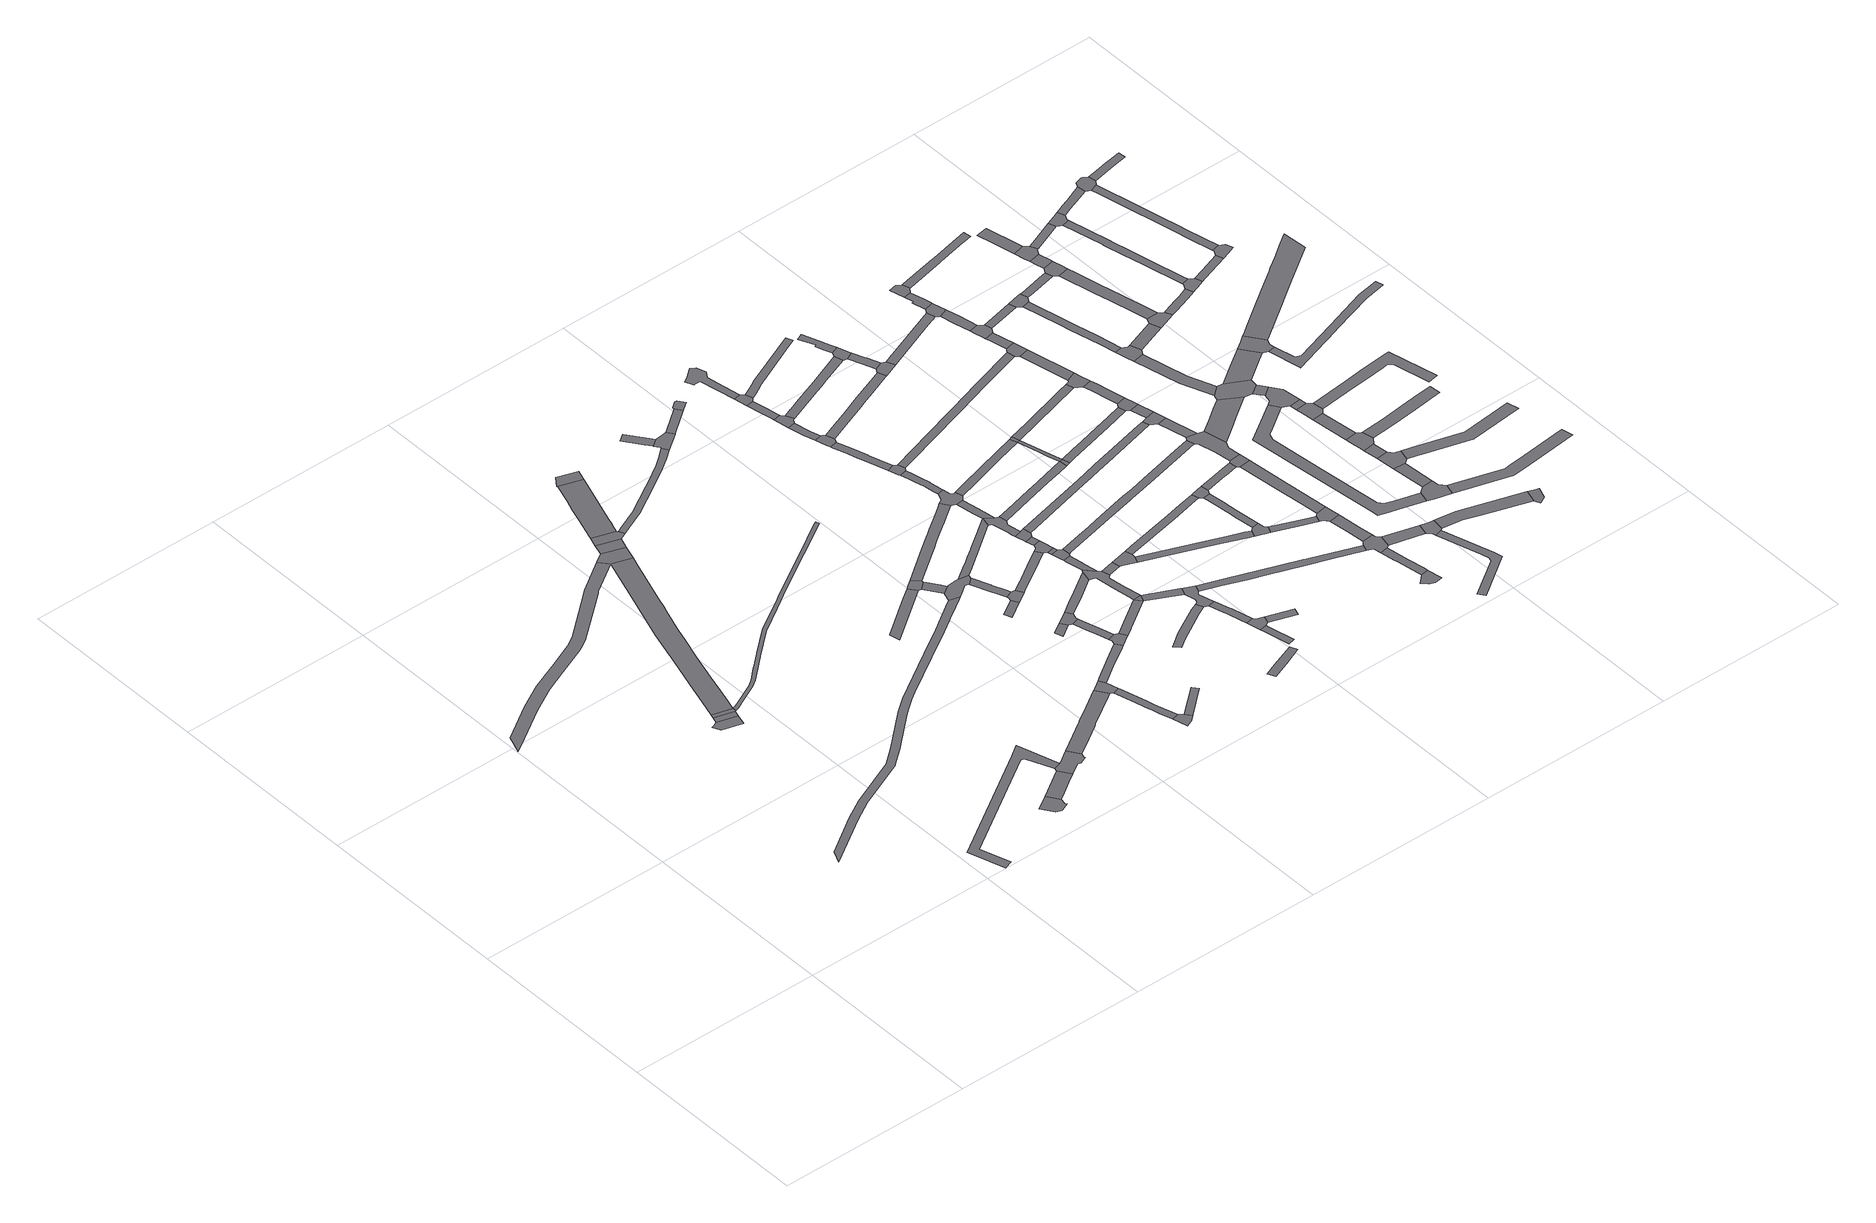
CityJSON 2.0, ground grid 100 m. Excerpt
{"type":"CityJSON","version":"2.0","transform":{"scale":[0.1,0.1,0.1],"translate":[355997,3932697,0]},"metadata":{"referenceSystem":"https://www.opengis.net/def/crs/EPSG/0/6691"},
"CityObjects":{
"road1":{"type":"Road","attributes":{"RoadStructureAttribute.sectionType":"1"},"geometry":[{"type":"MultiSurface","lod":"1","boundaries":[[[0,1,2,3,4,5,6,7,8,9,10,11,12,13,14,15,16,17,18,19,20,0,21,22,23,24,25,26,27,28,29,30,31,32,33,34,35,36,37,38,39,40,41,42,43,44,45,46]]]}]},
"road2":{"type":"Road","geometry":[{"type":"MultiSurface","lod":"1","boundaries":[[[47,48,49,50,51,52,53]]]}]},
"road3":{"type":"Road","attributes":{"RoadStructureAttribute.sectionType":"1"},"geometry":[{"type":"MultiSurface","lod":"1","boundaries":[[[54,49,48,55,56,57]]]}]},
"road4":{"type":"Road","geometry":[{"type":"MultiSurface","lod":"1","boundaries":[[[56,58,31,30,57]]]}]},
"road5":{"type":"Road","attributes":{"RoadStructureAttribute.sectionType":"1"},"geometry":[{"type":"MultiSurface","lod":"1","boundaries":[[[59,60,61,62,63,64,65,66,67,68,69,70,71]]]}]},
"road6":{"type":"Road","geometry":[{"type":"MultiSurface","lod":"1","boundaries":[[[72,73,74,75,76,77,78,79]]]}]},
"road7":{"type":"Road","attributes":{"RoadStructureAttribute.sectionType":"1"},"geometry":[{"type":"MultiSurface","lod":"1","boundaries":[[[80,81,82,83,84,85,86,87,88,89,90,91,92,93,94,95,96,97,98,99,100,101,102,103,104,105,106,107,108,109,110,111,112,113,114,115]]]}]},
"road8":{"type":"Road","attributes":{"RoadStructureAttribute.sectionType":"1"},"geometry":[{"type":"MultiSurface","lod":"1","boundaries":[[[116,117,118,119,72,79]]]}]},
"road9":{"type":"Road","geometry":[{"type":"MultiSurface","lod":"1","boundaries":[[[119,118,120,121,122,123,124,125,126,127,59,71]]]}]},
"road10":{"type":"Road","geometry":[{"type":"MultiSurface","lod":"1","boundaries":[[[128,129,130,1,0,46]]]}]},
"road11":{"type":"Road","attributes":{"RoadStructureAttribute.sectionType":"1"},"geometry":[{"type":"MultiSurface","lod":"1","boundaries":[[[58,131,132,133,134,135,136,137,138,139,140,141,142,143,144,145,146,147,148,149,150,151,152,153,154,155,156,157,158,159,160,161,162,163,164,165,31]]]}]},
"road12":{"type":"Road","attributes":{"RoadStructureAttribute.sectionType":"1"},"geometry":[{"type":"MultiSurface","lod":"1","boundaries":[[[166,130,129,167,168]]]}]},
"road13":{"type":"Road","geometry":[{"type":"MultiSurface","lod":"1","boundaries":[[[169,170,171,172,173,174,175,166,168]]]}]},
"road14":{"type":"Road","attributes":{"RoadStructureAttribute.sectionType":"1"},"geometry":[{"type":"MultiSurface","lod":"1","boundaries":[[[176,177,178,179,180,181,182,183,184,185,186,187,126,125]]]}]},
"road15":{"type":"Road","attributes":{"RoadStructureAttribute.sectionType":"1"},"geometry":[{"type":"MultiSurface","lod":"1","boundaries":[[[174,188,189,190,191,192,193,194,195,196,197,198,199,175]]]}]},
"road16":{"type":"Road","geometry":[{"type":"MultiSurface","lod":"1","boundaries":[[[193,200,201,202,194]]]}]},
"road17":{"type":"Road","attributes":{"RoadStructureAttribute.sectionType":"1"},"geometry":[{"type":"MultiSurface","lod":"1","boundaries":[[[203,204,205,206,207]]]}]},
"road18":{"type":"Road","geometry":[{"type":"MultiSurface","lod":"1","boundaries":[[[208,209,183,182,210,211,212,213]]]}]},
"road19":{"type":"Road","attributes":{"RoadStructureAttribute.sectionType":"1"},"geometry":[{"type":"MultiSurface","lod":"1","boundaries":[[[214,215,216,217,218,211,210,219,220,221,222,223]]]}]},
"road20":{"type":"Road","geometry":[{"type":"MultiSurface","lod":"1","boundaries":[[[224,225,226,227,228,229,230,231,232,214,223]]]}]},
"road21":{"type":"Road","attributes":{"RoadStructureAttribute.sectionType":"1"},"geometry":[{"type":"MultiSurface","lod":"1","boundaries":[[[233,234,235,236,237,238,239,240,241,172,171,242,243,244,245,246,247,248,249]]]}]},
"road22":{"type":"Road","attributes":{"RoadStructureAttribute.sectionType":"1"},"geometry":[{"type":"MultiSurface","lod":"1","boundaries":[[[250,251,252,253,231,230]]]}]},
"road23":{"type":"Road","geometry":[{"type":"MultiSurface","lod":"1","boundaries":[[[254,255,207,206,256,257,258]]]}]},
"road24":{"type":"Road","attributes":{"RoadStructureAttribute.sectionType":"1"},"geometry":[{"type":"MultiSurface","lod":"1","boundaries":[[[212,259,260,261,262,263,264,265,266,267,268,269,270,271,272,273,213]]]}]},
"road25":{"type":"Road","attributes":{"RoadStructureAttribute.sectionType":"1"},"geometry":[{"type":"MultiSurface","lod":"1","boundaries":[[[256,274,275,276,277,278,257]]]}]},
"road26":{"type":"Road","geometry":[{"type":"MultiSurface","lod":"1","boundaries":[[[114,279,280,281,282,283,284,285,277,276,115]]]}]},
"road27":{"type":"Road","attributes":{"RoadStructureAttribute.sectionType":"1"},"geometry":[{"type":"MultiSurface","lod":"1","boundaries":[[[286,287,288,289]]]}]},
"road28":{"type":"Road","attributes":{"RoadStructureAttribute.sectionType":"1"},"geometry":[{"type":"MultiSurface","lod":"1","boundaries":[[[290,291,292,293]]]}]},
"road29":{"type":"Road","attributes":{"RoadStructureAttribute.sectionType":"1"},"geometry":[{"type":"MultiSurface","lod":"1","boundaries":[[[281,294,295,296,297,298,299,300,282]]]}]},
"road30":{"type":"Road","geometry":[{"type":"MultiSurface","lod":"1","boundaries":[[[292,301,302,303,304,305,306,307,308,309,310,311,293]]]}]},
"road31":{"type":"Road","attributes":{"RoadStructureAttribute.sectionType":"1"},"geometry":[{"type":"MultiSurface","lod":"1","boundaries":[[[312,313,314,315,316]]]}]},
"road32":{"type":"Road","attributes":{"RoadStructureAttribute.sectionType":"1"},"geometry":[{"type":"MultiSurface","lod":"1","boundaries":[[[304,317,318,319,320,321,322,305]]]}]},
"road33":{"type":"Road","geometry":[{"type":"MultiSurface","lod":"1","boundaries":[[[297,296,323,289,288,324,325,326]]]}]},
"road34":{"type":"Road","geometry":[{"type":"MultiSurface","lod":"1","boundaries":[[[265,327,328,320,319,329,266]]]}]},
"road35":{"type":"Road","geometry":[{"type":"MultiSurface","lod":"1","boundaries":[[[330,331,332,333,334,312,316,335,336,233,249]]]}]},
"road36":{"type":"Road","attributes":{"RoadStructureAttribute.sectionType":"1"},"geometry":[{"type":"MultiSurface","lod":"1","boundaries":[[[337,338,339,340,341,342,343,344,345,346,347,348,349,350,351,352,353,354,355,356,254,258]]]}]},
"road37":{"type":"Road","attributes":{"RoadStructureAttribute.sectionType":"1"},"geometry":[{"type":"MultiSurface","lod":"1","boundaries":[[[357,358,359,360,361,362,328,327]]]}]},
"road38":{"type":"Road","attributes":{"RoadStructureAttribute.sectionType":"1"},"geometry":[{"type":"MultiSurface","lod":"1","boundaries":[[[363,364,365,308,307,366,367,368]]]}]},
"road39":{"type":"Road","attributes":{"RoadStructureAttribute.sectionType":"1"},"geometry":[{"type":"MultiSurface","lod":"1","boundaries":[[[369,370,371,372,373,374,375,376,284,283,377,378,379,380,381,382,383,384]]]}]},
"road40":{"type":"Road","attributes":{"RoadStructureAttribute.sectionType":"1"},"geometry":[{"type":"MultiSurface","lod":"1","boundaries":[[[385,386,387,388,389,390,391,326,325,392,393,394,395,396,397]]]}]},
"road41":{"type":"Road","attributes":{"RoadStructureAttribute.sectionType":"1"},"geometry":[{"type":"MultiSurface","lod":"1","boundaries":[[[398,399,400,401,402,333,332]]]}]},
"road42":{"type":"Road","attributes":{"RoadStructureAttribute.sectionType":"1"},"geometry":[{"type":"MultiSurface","lod":"1","boundaries":[[[403,404,405,406,407,408,409,410]]]}]},
"road43":{"type":"Road","attributes":{"RoadStructureAttribute.sectionType":"1"},"geometry":[{"type":"MultiSurface","lod":"1","boundaries":[[[411,412,413,414,415,416]]]}]},
"road44":{"type":"Road","geometry":[{"type":"MultiSurface","lod":"1","boundaries":[[[360,359,417]]]}]},
"road45":{"type":"Road","geometry":[{"type":"MultiSurface","lod":"1","boundaries":[[[418,419,420,421,400,399]]]}]},
"road46":{"type":"Road","geometry":[{"type":"MultiSurface","lod":"1","boundaries":[[[422,423,424,425,426,427,428,429,363,368,430,431,432,433,360,417]]]}]},
"road47":{"type":"Road","geometry":[{"type":"MultiSurface","lod":"1","boundaries":[[[434,435,436,437,429,428,438,439,440,441]]]}]},
"road48":{"type":"Road","geometry":[{"type":"MultiSurface","lod":"1","boundaries":[[[442,443,444,445,446,447,385,397]]]}]},
"road49":{"type":"Road","attributes":{"RoadStructureAttribute.sectionType":"1"},"geometry":[{"type":"MultiSurface","lod":"1","boundaries":[[[448,449,443,442]]]}]},
"road50":{"type":"Road","geometry":[{"type":"MultiSurface","lod":"1","boundaries":[[[440,450,451,452,453,449,448,454,441]]]}]},
"road51":{"type":"Road","attributes":{"RoadStructureAttribute.sectionType":"1"},"geometry":[{"type":"MultiSurface","lod":"1","boundaries":[[[446,445,455,456]]]}]},
"road52":{"type":"Road","attributes":{"RoadStructureAttribute.sectionType":"1"},"geometry":[{"type":"MultiSurface","lod":"1","boundaries":[[[457,458,417,359,459]]]}]},
"road53":{"type":"Road","geometry":[{"type":"MultiSurface","lod":"1","boundaries":[[[460,461,369,384,462,463,464,465,466,467,468,469,470,471]]]}]},
"road54":{"type":"Road","geometry":[{"type":"MultiSurface","lod":"1","boundaries":[[[467,466,472,473,456,455,474,475,476]]]}]},
"road55":{"type":"Road","attributes":{"RoadStructureAttribute.sectionType":"1"},"geometry":[{"type":"MultiSurface","lod":"1","boundaries":[[[426,477,478,427]]]}]},
"road56":{"type":"Road","geometry":[{"type":"MultiSurface","lod":"1","boundaries":[[[479,369,461,480,481,482,483,484]]]}]},
"road57":{"type":"Road","geometry":[{"type":"MultiSurface","lod":"1","boundaries":[[[485,486,487,488,489,490]]]}]},
"road58":{"type":"Road","geometry":[{"type":"MultiSurface","lod":"1","boundaries":[[[483,491,492,493,494,495,496,497,498,347,346,484]]]}]},
"road59":{"type":"Road","attributes":{"RoadStructureAttribute.sectionType":"1"},"geometry":[{"type":"MultiSurface","lod":"1","boundaries":[[[499,500,501,502,503,504,505,506,507,508]]]}]},
"road60":{"type":"Road","attributes":{"RoadStructureAttribute.sectionType":"1"},"geometry":[{"type":"MultiSurface","lod":"1","boundaries":[[[509,510,511,512,513,514,515,516,517,518,519,520,521,496,495]]]}]},
"road61":{"type":"Road","geometry":[{"type":"MultiSurface","lod":"1","boundaries":[[[522,523,524,504,503,485,490]]]}]},
"road62":{"type":"Road","geometry":[{"type":"MultiSurface","lod":"1","boundaries":[[[525,526,457,459,527,528,529,410,409,508,507,530,531,532]]]}]},
"road63":{"type":"Road","attributes":{"RoadStructureAttribute.sectionType":"1"},"geometry":[{"type":"MultiSurface","lod":"1","boundaries":[[[533,534,535,536,537,538,539,540,541,542,543,544,545,546,547,548,549,550,551,552]]]}]},
"road64":{"type":"Road","geometry":[{"type":"MultiSurface","lod":"1","boundaries":[[[553,538,537,554,555,556,557,558,559,560]]]}]},
"road65":{"type":"Road","attributes":{"RoadStructureAttribute.sectionType":"1"},"geometry":[{"type":"MultiSurface","lod":"1","boundaries":[[[559,561,562,563,564,565,566,567,568,560]]]}]},
"road66":{"type":"Road","geometry":[{"type":"MultiSurface","lod":"1","boundaries":[[[552,551,569,516,515,570,571]]]}]},
"road67":{"type":"Road","geometry":[{"type":"MultiSurface","lod":"1","boundaries":[[[566,565,572,573,574,575,576,577]]]}]},
"road68":{"type":"Road","attributes":{"RoadStructureAttribute.sectionType":"1"},"geometry":[{"type":"MultiSurface","lod":"1","boundaries":[[[578,579,580,577,576,581,582,583,584,585]]]}]},
"road69":{"type":"Road","geometry":[{"type":"MultiSurface","lod":"1","boundaries":[[[586,478,477,587,588,589,590]]]}]},
"road70":{"type":"Road","geometry":[{"type":"MultiSurface","lod":"1","boundaries":[[[591,592,593,594,595,596,597,598,599,600,601,602,603,604,605,606,607,608,609]]]}]},
"road71":{"type":"Road","geometry":[{"type":"MultiSurface","lod":"1","boundaries":[[[584,610,611,612,597,596,585]]]}]},
"road72":{"type":"Road","geometry":[{"type":"MultiSurface","lod":"1","boundaries":[[[613,614,523,522]]]}]},
"road73":{"type":"Road","attributes":{"RoadStructureAttribute.sectionType":"1"},"geometry":[{"type":"MultiSurface","lod":"1","boundaries":[[[615,616,617,618,619,620,621,622,623,624,460,471]]]}]},
"road74":{"type":"Road","attributes":{"RoadStructureAttribute.sectionType":"1"},"geometry":[{"type":"MultiSurface","lod":"1","boundaries":[[[625,626,627,628,629,630,631,492,491,632,633,628,634,635,620,636]]]}]},
"road75":{"type":"Road","attributes":{"RoadStructureAttribute.sectionType":"1"},"geometry":[{"type":"MultiSurface","lod":"1","boundaries":[[[637,638,639,640,589,588,641,642,643,644,645]]]}]},
"road76":{"type":"Road","attributes":{"RoadStructureAttribute.sectionType":"1"},"geometry":[{"type":"MultiSurface","lod":"1","boundaries":[[[646,647,648,649,650,555,554,651,652,653,654,655,656,657]]]}]},
"road77":{"type":"Road","attributes":{"RoadStructureAttribute.sectionType":"1"},"geometry":[{"type":"MultiSurface","lod":"1","boundaries":[[[574,658,659,660,661,662,663,664,665,666,667,668,669,670,575]]]}]},
"road78":{"type":"Road","attributes":{"RoadStructureAttribute.sectionType":"1"},"geometry":[{"type":"MultiSurface","lod":"1","boundaries":[[[671,672,673,674,675,676,677,678,679,680,681,682,683,612,611]]]}]},
"road79":{"type":"Road","attributes":{"RoadStructureAttribute.sectionType":"1"},"geometry":[{"type":"MultiSurface","lod":"1","boundaries":[[[684,685,686,687,688,689,690,586,590]]]}]},
"road80":{"type":"Road","attributes":{"RoadStructureAttribute.sectionType":"1"},"geometry":[{"type":"MultiSurface","lod":"1","boundaries":[[[691,692,693,694,695,696,697,698,699,700,701,702,703,704,525,532]]]}]},
"road81":{"type":"Road","attributes":{"RoadStructureAttribute.sectionType":"1"},"geometry":[{"type":"MultiSurface","lod":"1","boundaries":[[[452,705,706,707,708,709,710,711,712,713,714,715,716,717,718,719,720,721,722,453]]]}]},
"road82":{"type":"Road","attributes":{"RoadStructureAttribute.sectionType":"1"},"geometry":[{"type":"MultiSurface","lod":"1","boundaries":[[[475,723,724,725,726,727,728,729,730,731,732,733,476]]]}]},
"road83":{"type":"Road","geometry":[{"type":"MultiSurface","lod":"1","boundaries":[[[620,619,734,636]]]}]},
"road84":{"type":"Road","geometry":[{"type":"MultiSurface","lod":"1","boundaries":[[[629,628,627,735]]]}]},
"road85":{"type":"Road","attributes":{"RoadStructureAttribute.sectionType":"1"},"geometry":[{"type":"MultiSurface","lod":"1","boundaries":[[[570,736,737,738,739,740,741,742,743,744,745,746,747,748,749,571]]]}]},
"road86":{"type":"Road","geometry":[{"type":"MultiSurface","lod":"1","boundaries":[[[644,750,751,752,753,754,645]]]}]},
"road87":{"type":"Road","geometry":[{"type":"MultiSurface","lod":"1","boundaries":[[[665,664,755,756,757,758,759,760]]]}]},
"road88":{"type":"Road","attributes":{"RoadStructureAttribute.sectionType":"1"},"geometry":[{"type":"MultiSurface","lod":"1","boundaries":[[[761,762,763,764,760,759,765,766,767]]]}]},
"road89":{"type":"Road","attributes":{"RoadStructureAttribute.sectionType":"1"},"geometry":[{"type":"MultiSurface","lod":"1","boundaries":[[[755,768,769,770,771,772,773,756]]]}]},
"road90":{"type":"Road","geometry":[{"type":"MultiSurface","lod":"1","boundaries":[[[656,774,775,771,770,657]]]}]},
"road91":{"type":"Road","attributes":{"RoadStructureAttribute.sectionType":"1"},"geometry":[{"type":"MultiSurface","lod":"1","boundaries":[[[776,777,778,779,754,753,780,781,782,783,784,785]]]}]},
"road92":{"type":"Road","geometry":[{"type":"MultiSurface","lod":"1","boundaries":[[[784,786,787,788,789,687,686,785]]]}]},
"road93":{"type":"Road","attributes":{"RoadStructureAttribute.sectionType":"1"},"geometry":[{"type":"MultiSurface","lod":"1","boundaries":[[[790,791,751,750,792,793]]]}]},
"road94":{"type":"Road","geometry":[{"type":"MultiSurface","lod":"1","boundaries":[[[794,795,796,797,798,799,800,801]]]}]},
"road95":{"type":"Road","attributes":{"RoadStructureAttribute.sectionType":"1"},"geometry":[{"type":"MultiSurface","lod":"1","boundaries":[[[734,802,803,804,805,806,807,808,809,810,811,636]]]}]},
"road96":{"type":"Road","attributes":{"RoadStructureAttribute.sectionType":"1"},"geometry":[{"type":"MultiSurface","lod":"1","boundaries":[[[812,813,814,735,627,815,816]]]}]},
"road97":{"type":"Road","attributes":{"RoadStructureAttribute.sectionType":"1"},"geometry":[{"type":"MultiSurface","lod":"1","boundaries":[[[817,818,819,820,821,798,797,822,823,824,825]]]}]},
"road98":{"type":"Road","geometry":[{"type":"MultiSurface","lod":"1","boundaries":[[[826,827,828,829,830,697,696,831,817,825]]]}]},
"road99":{"type":"Road","attributes":{"RoadStructureAttribute.sectionType":"1"},"geometry":[{"type":"MultiSurface","lod":"1","boundaries":[[[832,833,788,787,834,835,836,837]]]}]},
"road100":{"type":"Road","attributes":{"RoadStructureAttribute.sectionType":"1"},"geometry":[{"type":"MultiSurface","lod":"1","boundaries":[[[838,830,829,839,840,841]]]}]},
"road101":{"type":"Road","geometry":[{"type":"MultiSurface","lod":"1","boundaries":[[[840,842,843,790,793,844,841]]]}]},
"road102":{"type":"Road","attributes":{"RoadStructureAttribute.sectionType":"1"},"geometry":[{"type":"MultiSurface","lod":"1","boundaries":[[[774,845,846,847,848,849,850,851,852,853,775]]]}]},
"road103":{"type":"Road","attributes":{"RoadStructureAttribute.sectionType":"1"},"geometry":[{"type":"MultiSurface","lod":"1","boundaries":[[[854,855,843,842,856,857,858]]]}]},
"road104":{"type":"Road","attributes":{"RoadStructureAttribute.sectionType":"1"},"geometry":[{"type":"MultiSurface","lod":"1","boundaries":[[[827,826,859,860]]]}]},
"road105":{"type":"Road","attributes":{"RoadStructureAttribute.sectionType":"1"},"geometry":[{"type":"MultiSurface","lod":"1","boundaries":[[[861,862,863,864,865,866,867,868,869]]]}]},
"road106":{"type":"Road","geometry":[{"type":"MultiSurface","lod":"1","boundaries":[[[857,870,871,837,836,858]]]}]},
"road107":{"type":"Road","geometry":[{"type":"MultiSurface","lod":"1","boundaries":[[[872,714,713,873,874,875,871,870,876,877,878,879]]]}]},
"road108":{"type":"Road","geometry":[{"type":"MultiSurface","lod":"1","boundaries":[[[880,881,882,883,728,727,884]]]}]},
"road109":{"type":"Road","attributes":{"RoadStructureAttribute.sectionType":"1"},"geometry":[{"type":"MultiSurface","lod":"1","boundaries":[[[880,884,872,879]]]}]},
"road110":{"type":"Road","attributes":{"RoadStructureAttribute.sectionType":"1"},"geometry":[{"type":"MultiSurface","lod":"1","boundaries":[[[885,883,882,886,887]]]}]},
"road111":{"type":"Road","geometry":[{"type":"MultiSurface","lod":"1","boundaries":[[[886,888,889,890,807,806,887]]]}]},
"road112":{"type":"Road","geometry":[{"type":"MultiSurface","lod":"1","boundaries":[[[891,892,893,894,895,896,897,812,816]]]}]},
"road113":{"type":"Road","attributes":{"RoadStructureAttribute.sectionType":"1"},"geometry":[{"type":"MultiSurface","lod":"1","boundaries":[[[891,898,899,890,889,900,901,892]]]}]},
"road114":{"type":"Road","geometry":[{"type":"MultiSurface","lod":"1","boundaries":[[[859,902,903,861,869,904,905,906,860]]]}]},
"road115":{"type":"Road","attributes":{"RoadStructureAttribute.sectionType":"1"},"geometry":[{"type":"MultiSurface","lod":"1","boundaries":[[[907,908,909,896,895]]]}]},
"road116":{"type":"Road","geometry":[{"type":"MultiSurface","lod":"1","boundaries":[[[910,743,742,908,907,911,912,913,914]]]}]},
"road117":{"type":"Road","attributes":{"RoadStructureAttribute.sectionType":"1"},"geometry":[{"type":"MultiSurface","lod":"1","boundaries":[[[913,915,916,917,914]]]}]},
"road118":{"type":"Road","geometry":[{"type":"MultiSurface","lod":"1","boundaries":[[[918,919,920,921,916,915,922,923]]]}]},
"road119":{"type":"Road","attributes":{"RoadStructureAttribute.sectionType":"1"},"geometry":[{"type":"MultiSurface","lod":"1","boundaries":[[[918,924,925,926,927,919]]]}]},
"road120":{"type":"Road","geometry":[{"type":"MultiSurface","lod":"1","boundaries":[[[928,849,848,926,925,929]]]}]},
"road121":{"type":"Road","attributes":{"RoadStructureAttribute.sectionType":"1"},"geometry":[{"type":"MultiSurface","lod":"1","boundaries":[[[930,931,932,933,934,935,936,928,929]]]}]},
"road122":{"type":"Road","geometry":[{"type":"MultiSurface","lod":"1","boundaries":[[[937,938,939,940,933,932,941]]]}]},
"road123":{"type":"Road","attributes":{"RoadStructureAttribute.sectionType":"1"},"geometry":[{"type":"MultiSurface","lod":"1","boundaries":[[[942,943,944,945,946,947,948,949,950,951,952,953,954,955,956,957,958,959]]]}]},
"road124":{"type":"Road","attributes":{"RoadStructureAttribute.sectionType":"1"},"geometry":[{"type":"MultiSurface","lod":"1","boundaries":[[[960,961,878,877,962,963,964,965,966]]]}]},
"road125":{"type":"Road","attributes":{"RoadStructureAttribute.sectionType":"1"},"geometry":[{"type":"MultiSurface","lod":"1","boundaries":[[[922,967,968,923]]]}]},
"road126":{"type":"Road","geometry":[{"type":"MultiSurface","lod":"1","boundaries":[[[969,970,971,950,949,972,973,974]]]}]},
"road127":{"type":"Road","attributes":{"RoadStructureAttribute.sectionType":"1"},"geometry":[{"type":"MultiSurface","lod":"1","boundaries":[[[904,975,976,977,978,979,980,981,905]]]}]},
"road128":{"type":"Road","attributes":{"RoadStructureAttribute.sectionType":"1"},"geometry":[{"type":"MultiSurface","lod":"1","boundaries":[[[970,982,983,971]]]}]},
"road129":{"type":"Road","attributes":{"RoadStructureAttribute.sectionType":"1"},"geometry":[{"type":"MultiSurface","lod":"1","boundaries":[[[984,985,986,987,988,989,990]]]}]},
"road130":{"type":"Road","geometry":[{"type":"MultiSurface","lod":"1","boundaries":[[[991,992,993,994,995,996,997,998,986,985]]]}]},
"road131":{"type":"Road","attributes":{"RoadStructureAttribute.sectionType":"1"},"geometry":[{"type":"MultiSurface","lod":"1","boundaries":[[[999,1000,1001,1002,996,995,1003,1004,1005,1006]]]}]},
"road132":{"type":"Road","attributes":{"RoadStructureAttribute.sectionType":"1"},"geometry":[{"type":"MultiSurface","lod":"1","boundaries":[[[1007,1008,1009,1010,1011,1012]]]}]},
"road133":{"type":"Road","geometry":[{"type":"MultiSurface","lod":"1","boundaries":[[[1013,1009,1008,983,982,1014,1015]]]}]},
"road134":{"type":"Road","geometry":[{"type":"MultiSurface","lod":"1","boundaries":[[[1016,1017,1018,968,967,999,1006]]]}]},
"road135":{"type":"Road","geometry":[{"type":"MultiSurface","lod":"1","boundaries":[[[989,966,965,1019,1020,1021,1022,990]]]}]},
"road136":{"type":"Road","geometry":[{"type":"MultiSurface","lod":"1","boundaries":[[[1023,1024,1025,1026,1027,1028,1012,1011,1029]]]}]},
"road137":{"type":"Road","attributes":{"RoadStructureAttribute.sectionType":"1"},"geometry":[{"type":"MultiSurface","lod":"1","boundaries":[[[1025,1024,1030,1031,1032]]]}]},
"road138":{"type":"Road","attributes":{"RoadStructureAttribute.sectionType":"1"},"geometry":[{"type":"MultiSurface","lod":"1","boundaries":[[[1033,1034,1035,1036,1037,1038,1039,1040,1041,1042,1043,937,941]]]}]},
"road139":{"type":"Road","attributes":{"RoadStructureAttribute.sectionType":"1"},"geometry":[{"type":"MultiSurface","lod":"1","boundaries":[[[1020,1019,1044,1045]]]}]},
"road140":{"type":"Road","geometry":[{"type":"MultiSurface","lod":"1","boundaries":[[[958,1046,1047,1048,1049,1045,1044,1050,959]]]}]},
"road141":{"type":"Road","geometry":[{"type":"MultiSurface","lod":"1","boundaries":[[[1051,1032,1031,1052,1053,1054,1055,1056]]]}]},
"road142":{"type":"Road","attributes":{"RoadStructureAttribute.sectionType":"1"},"geometry":[{"type":"MultiSurface","lod":"1","boundaries":[[[1055,1047,1046,1056]]]}]},
"road143":{"type":"Road","attributes":{"RoadStructureAttribute.sectionType":"1"},"geometry":[{"type":"MultiSurface","lod":"1","boundaries":[[[1057,993,992,1058]]]}]},
"road144":{"type":"Road","geometry":[{"type":"MultiSurface","lod":"1","boundaries":[[[1059,1060,1061,1062,1063,1064,979,978,1065]]]}]},
"road145":{"type":"Road","attributes":{"RoadStructureAttribute.sectionType":"1"},"geometry":[{"type":"MultiSurface","lod":"1","boundaries":[[[1066,1067,1068,1069,1070,1017,1016]]]}]},
"road146":{"type":"Road","attributes":{"RoadStructureAttribute.sectionType":"1"},"geometry":[{"type":"MultiSurface","lod":"1","boundaries":[[[1071,1072,1073,1074,1022,1021]]]}]},
"road147":{"type":"Road","geometry":[{"type":"MultiSurface","lod":"1","boundaries":[[[1075,1076,1077,1078,1079,1057,1058]]]}]},
"road148":{"type":"Road","attributes":{"RoadStructureAttribute.sectionType":"1"},"geometry":[{"type":"MultiSurface","lod":"1","boundaries":[[[973,1080,1081,1082,1083,1084,1085,1086,1087,1088,974]]]}]},
"road149":{"type":"Road","attributes":{"RoadStructureAttribute.sectionType":"1"},"geometry":[{"type":"MultiSurface","lod":"1","boundaries":[[[1089,1090,1091,1092,1079,1078,1093,1094,1095,1096,1097,1098]]]}]},
"road150":{"type":"Road","geometry":[{"type":"MultiSurface","lod":"1","boundaries":[[[1099,1100,1101,1068,1067,1089,1098]]]}]},
"road151":{"type":"Road","attributes":{"RoadStructureAttribute.sectionType":"1"},"geometry":[{"type":"MultiSurface","lod":"1","boundaries":[[[1102,1103,1104,1105,1023,1029,1106,1107,1108]]]}]},
"road152":{"type":"Road","attributes":{"RoadStructureAttribute.sectionType":"1"},"geometry":[{"type":"MultiSurface","lod":"1","boundaries":[[[1109,1101,1100,1110,1111,1112]]]}]},
"road153":{"type":"Road","geometry":[{"type":"MultiSurface","lod":"1","boundaries":[[[1113,1114,1112,1111,1115,1116,1117,1118]]]}]},
"road154":{"type":"Road","attributes":{"RoadStructureAttribute.sectionType":"1"},"geometry":[{"type":"MultiSurface","lod":"1","boundaries":[[[1119,1120,1113,1118,1121,1122,1123]]]}]},
"road155":{"type":"Road","attributes":{"RoadStructureAttribute.sectionType":"1"},"geometry":[{"type":"MultiSurface","lod":"1","boundaries":[[[1124,1125,1126,1015,1014,1127,1128,1129,1130,1131,1132]]]}]},
"road156":{"type":"Road","geometry":[{"type":"MultiSurface","lod":"1","boundaries":[[[1133,1134,1135,1073,1072,1136,1137,1138,1139]]]}]},
"road157":{"type":"Road","attributes":{"RoadStructureAttribute.sectionType":"1"},"geometry":[{"type":"MultiSurface","lod":"1","boundaries":[[[1052,1140,1141,1142,1143,1144,1145,1146,1147,1148,1149,1150,1053]]]}]},
"road158":{"type":"Road","attributes":{"RoadStructureAttribute.sectionType":"1"},"geometry":[{"type":"MultiSurface","lod":"1","boundaries":[[[1151,1152,1153,1154,1077,1076,1155,1156,1157]]]}]},
"road159":{"type":"Road","attributes":{"RoadStructureAttribute.sectionType":"1"},"geometry":[{"type":"MultiSurface","lod":"1","boundaries":[[[1158,1159,1117,1116,1160]]]}]},
"road160":{"type":"Road","geometry":[{"type":"MultiSurface","lod":"1","boundaries":[[[1161,1162,1163,1164,1165,1166,1167,1151,1157]]]}]},
"road161":{"type":"Road","attributes":{"RoadStructureAttribute.sectionType":"1"},"geometry":[{"type":"MultiSurface","lod":"1","boundaries":[[[1168,1169,1170,1171,1172,1173,1174,1175,1176,1177,1178,1166,1165]]]}]},
"road162":{"type":"Road","geometry":[{"type":"MultiSurface","lod":"1","boundaries":[[[1174,1173,1179,1180,1181,1182,1158,1160]]]}]},
"road163":{"type":"Road","attributes":{"RoadStructureAttribute.sectionType":"1"},"geometry":[{"type":"MultiSurface","lod":"1","boundaries":[[[1183,1184,1185,1186,1187,1188,1137,1136,1189,1190,1191,1192,1193,1194,1195,1196]]]}]},
"road164":{"type":"Road","attributes":{"RoadStructureAttribute.sectionType":"1"},"geometry":[{"type":"MultiSurface","lod":"1","boundaries":[[[1197,1198,1164,1163,1199,1200]]]}]},
"road165":{"type":"Road","attributes":{"RoadStructureAttribute.sectionType":"1"},"geometry":[{"type":"MultiSurface","lod":"1","boundaries":[[[1201,1202,1203,1204,1205,1206,1207,1208,1209,1210,1133,1139,1211,1212,1213,1214,1215,1216,1217,1218]]]}]},
"road166":{"type":"Road","attributes":{"RoadStructureAttribute.sectionType":"1"},"geometry":[{"type":"MultiSurface","lod":"1","boundaries":[[[1219,1220,1221,1181,1180,1222,1223,1224]]]}]},
"road167":{"type":"Road","geometry":[{"type":"MultiSurface","lod":"1","boundaries":[[[1225,1197,1200,1226,1227,1228,1229,1230]]]}]},
"road168":{"type":"Road","attributes":{"RoadStructureAttribute.sectionType":"1"},"geometry":[{"type":"MultiSurface","lod":"1","boundaries":[[[1229,1231,1232,1233,1234,1235,1236,1237,1238,1239,1240,1241,1230]]]}]},
"road169":{"type":"Road","geometry":[{"type":"MultiSurface","lod":"1","boundaries":[[[1242,1243,1244,1245,1224,1223,1236,1235,1246]]]}]},
"road170":{"type":"Road","attributes":{"RoadStructureAttribute.sectionType":"1"},"geometry":[{"type":"MultiSurface","lod":"1","boundaries":[[[1247,1248,1249,1250,1251,1252,1242,1246]]]}]}
},
"vertices":[
[1130,2666,0],[1090,2713,0],[930,2607,0],[860,2548,0],[682,2399,0],[632,2369,0],[491,2309,0],[353,2251,0],[224,2181,0],[39,2062,0],[9,1971,0],[82,2018,0],[253,2128,0],[382,2197,0],[499,2247,0],[655,2313,0],[667,2320,0],[713,2347,0],[901,2503,0],[960,2552,0],[968,2559,0],[1096,2562,0],[1052,2431,0],[1028,2360,0],[966,2177,0],[925,2033,0],[924,2029,0],[911,1983,0],[854,1788,0],[829,1703,0],[802,1613,0],[902,1584,0],[918,1639,0],[939,1711,0],[955,1766,0],[966,1806,0],[1007,1951,0],[1044,2071,0],[1065,2143,0],[1084,2198,0],[1108,2269,0],[1119,2301,0],[1134,2346,0],[1182,2494,0],[1194,2528,0],[1209,2574,0],[1229,2633,0],
[871,1477,0],[887,1531,0],[787,1561,0],[766,1551,0],[751,1545,0],[768,1508,0],[772,1506,0],
[793,1582,0],[894,1554,0],[897,1564,0],[797,1593,0],
[906,1566,0],
[1740,384,0],[1675,596,0],[1612,555,0],[1048,191,0],[1058,158,0],[1107,3,0],[1150,17,0],[1101,171,0],[1101,172,0],[1539,454,0],[1626,510,0],[1644,506,0],[1703,372,0],
[1549,257,0],[1512,233,0],[1475,209,0],[1515,148,0],[1545,137,0],[1588,155,0],[1583,166,0],[1589,196,0],
[2073,1519,0],[1952,1440,0],[1940,1432,0],[1912,1413,0],[1774,1327,0],[1761,1318,0],[1506,1158,0],[1472,1132,0],[1431,1101,0],[1251,938,0],[1222,915,0],[1184,884,0],[1166,870,0],[914,758,0],[810,699,0],[610,567,0],[582,503,0],[831,665,0],[933,723,0],[1188,836,0],[1193,841,0],[1275,906,0],[1384,1004,0],[1455,1068,0],[1490,1095,0],[1530,1126,0],[1572,1153,0],[1781,1284,0],[1798,1295,0],[1933,1379,0],[1998,1422,0],[2012,1431,0],[2079,1474,0],[2124,1503,0],[2138,1512,0],[2085,1527,0],
[1606,207,0],[1687,260,0],[1737,292,0],[1697,353,0],
[1791,327,0],[1797,331,0],[1814,326,0],[1851,343,0],[1848,348,0],[1854,369,0],[1815,430,0],[1741,382,0],
[1242,2673,0],[1253,2707,0],[1139,2745,0],
[920,1570,0],[976,1597,0],[1055,1636,0],[1065,1641,0],[1099,1664,0],[1156,1717,0],[1206,1761,0],[1213,1767,0],[1219,1772,0],[1349,1884,0],[1483,1969,0],[1528,1998,0],[1560,2018,0],[1807,2169,0],[1978,2275,0],[1995,2285,0],[1988,2302,0],[1975,2295,0],[1797,2184,0],[1689,2119,0],[1667,2105,0],[1551,2034,0],[1523,2016,0],[1347,1905,0],[1338,1899,0],[1222,1798,0],[1216,1793,0],[1208,1786,0],[1161,1745,0],[1143,1730,0],[1088,1679,0],[1056,1656,0],[959,1609,0],[915,1588,0],[913,1587,0],
[1157,2801,0],[1261,2729,0],[1272,2763,0],
[1297,2774,0],[1298,2775,0],[1309,2780,0],[1296,2809,0],[1293,2809,0],[1289,2814,0],[1174,2852,0],
[1941,425,0],[2015,473,0],[2024,479,0],[2029,483,0],[2116,538,0],[2190,586,0],[2209,598,0],[2170,659,0],[2074,598,0],[2026,567,0],[1989,543,0],[1985,541,0],
[1295,2831,0],[1298,2842,0],[1305,2862,0],[1321,2909,0],[1386,3106,0],[1408,3173,0],[1293,3211,0],[1260,3110,0],[1239,3050,0],[1215,2976,0],[1215,2975,0],[1178,2863,0],
[1427,3228,0],[1326,3261,0],[1289,3214,0],
[1944,1665,0],[1740,1518,0],[1751,1463,0],[2027,1664,0],[1998,1704,0],
[2180,666,0],[2173,661,0],[2226,591,0],[2261,601,0],[2244,664,0],[2225,695,0],
[2341,300,0],[2313,402,0],[2308,419,0],[2298,461,0],[2263,594,0],[2249,504,0],[2273,410,0],[2277,395,0],[2287,359,0],[2305,291,0],
[2325,215,0],[2325,214,0],[2362,230,0],[2363,231,0],[2364,232,0],[2366,234,0],[2388,253,0],[2363,282,0],[2356,287,0],
[1798,3112,0],[1749,3069,0],[1709,3041,0],[1658,3006,0],[1581,2960,0],[1429,2870,0],[1314,2817,0],[1301,2811,0],[1300,2811,0],[1320,2785,0],[1343,2795,0],[1444,2841,0],[1603,2936,0],[1675,2979,0],[1700,2996,0],[1768,3043,0],[1820,3082,0],
[2527,373,0],[2505,401,0],[2435,342,0],[2365,283,0],
[2045,1738,0],[2015,1717,0],[2041,1661,0],[2080,1693,0],[2081,1702,0],
[2340,727,0],[2364,743,0],[2365,743,0],[2368,745,0],[2370,746,0],[2450,797,0],[2463,806,0],[2441,840,0],[2433,835,0],[2376,796,0],[2375,796,0],[2371,793,0],[2369,792,0],[2244,708,0],[2226,696,0],
[2058,1636,0],[2086,1596,0],[2100,1576,0],[2141,1604,0],[2124,1628,0],
[2150,1520,0],[2202,1557,0],[2222,1552,0],[2254,1579,0],[2260,1598,0],[2207,1608,0],[2191,1607,0],
[2205,1300,0],[2221,1262,0],[2309,1318,0],[2288,1352,0],
[2292,1061,0],[2305,1022,0],[2371,1065,0],[2349,1098,0],
[2265,1445,0],[2272,1428,0],[2291,1380,0],[2328,1395,0],[2315,1427,0],[2293,1483,0],[2292,1485,0],
[2372,1064,0],[2374,1064,0],[2383,1060,0],[2390,1058,0],[2428,1069,0],[2426,1079,0],[2436,1107,0],[2414,1140,0],[2377,1116,0],[2374,1114,0],[2372,1113,0],
[1820,3172,0],[1733,3293,0],[1697,3267,0],[1761,3177,0],[1783,3146,0],
[2415,972,0],[2426,936,0],[2442,879,0],[2481,890,0],[2459,965,0],[2435,1047,0],
[2294,1371,0],[2353,1345,0],[2368,1355,0],[2347,1389,0],
[2523,845,0],[2501,879,0],[2448,860,0],
[1871,3119,0],[1906,3145,0],[1909,3147,0],[1884,3180,0],[1864,3177,0],[1785,3144,0],[1802,3119,0],
[2234,1813,0],[2263,1834,0],[2299,1860,0],[2321,1876,0],[2382,1919,0],[2384,1920,0],[2396,1929,0],[2453,1969,0],[2483,1990,0],[2505,2006,0],[2476,2047,0],[2448,2027,0],[2397,1991,0],[2385,1982,0],[2383,1981,0],[2331,1944,0],[2305,1926,0],[2292,1917,0],[2271,1902,0],[2221,1866,0],
[2550,862,0],[2565,872,0],[2724,976,0],[2697,1009,0],[2565,921,0],[2526,895,0],
[2649,1293,0],[2530,1215,0],[2469,1176,0],[2453,1118,0],[2540,1174,0],[2635,1236,0],
[2553,1849,0],[2467,1788,0],[2382,1727,0],[2380,1726,0],[2378,1725,0],[2333,1693,0],[2301,1670,0],[2284,1659,0],[2298,1625,0],[2322,1642,0],[2366,1674,0],[2379,1683,0],[2381,1685,0],[2471,1748,0],[2537,1796,0],[2542,1799,0],
[2581,1536,0],[2492,1481,0],[2416,1432,0],[2406,1426,0],[2378,1409,0],[2376,1407,0],[2348,1390,0],[2375,1360,0],[2377,1361,0],[2441,1401,0],[2480,1425,0],[2496,1436,0],[2602,1502,0],
[1918,3154,0],[2037,3243,0],[2013,3276,0],[1896,3189,0],[1895,3188,0],
[2847,796,0],[2700,714,0],[2620,660,0],[2647,631,0],[2691,662,0],[2847,752,0],[2897,776,0],[2881,812,0],
[3006,329,0],[2880,281,0],[2815,256,0],[2833,217,0],[2917,250,0],[3021,292,0],
[2739,1013,0],
[2081,3275,0],[2059,3311,0],[2047,3311,0],[2015,3287,0],
[2737,1027,0],[2726,1095,0],[2717,1156,0],[2712,1189,0],[2727,1203,0],[2714,1243,0],[2702,1254,0],[2657,1307,0],[2669,1228,0],[2681,1133,0],[2687,1086,0],[2694,1035,0],
[2640,1394,0],[2641,1393,0],[2650,1344,0],[2654,1321,0],[2690,1327,0],[2686,1351,0],[2676,1412,0],[2639,1404,0],
[2620,1494,0],[2658,1502,0],[2648,1551,0],[2643,1573,0],[2606,1565,0],[2598,1547,0],
[2625,1472,0],[2662,1479,0],
[2679,1415,0],[2684,1423,0],[2686,1424,0],[2683,1465,0],[2635,1423,0],
[2634,1616,0],[2596,1608,0],
[2905,931,0],[2901,933,0],[2887,892,0],
[2615,1809,0],[2596,1819,0],[2560,1792,0],[2569,1744,0],[2575,1712,0],[2580,1679,0],[2583,1667,0],[2622,1675,0],[2619,1687,0],[2609,1750,0],[2609,1751,0],[2621,1768,0],
[2585,1654,0],[2594,1617,0],[2637,1621,0],[2650,1641,0],[2641,1680,0],
[2798,1219,0],[2789,1259,0],
[2545,1898,0],[2587,1879,0],[2585,1879,0],[2581,1908,0],[2567,1997,0],[2530,1994,0],
[2984,496,0],[2989,474,0],[3017,345,0],[3052,354,0],[3025,485,0],[3021,504,0],
[2587,2021,0],[2576,2060,0],[2566,2057,0],[2554,2066,0],[2547,2105,0],[2514,2100,0],[2497,2061,0],[2486,2053,0],
[2920,760,0],[2940,691,0],[2944,678,0],[2962,594,0],[2967,572,0],[3006,581,0],[2980,690,0],[2978,699,0],[2955,775,0],[2919,765,0],
[2546,2114,0],[2541,2142,0],[2535,2179,0],[2538,2181,0],[2526,2230,0],[2512,2289,0],[2507,2307,0],[2471,2298,0],[2481,2258,0],[2490,2223,0],[2502,2175,0],[2503,2166,0],[2510,2120,0],
[3040,516,0],[3053,554,0],[3017,566,0],
[2961,905,0],[2960,906,0],[2903,838,0],[2900,831,0],[2893,818,0],[2953,781,0],[2932,854,0],[2945,870,0],
[2452,2493,0],[2451,2496,0],[2425,2580,0],[2402,2649,0],[2402,2650,0],[2365,2640,0],[2365,2639,0],[2385,2582,0],[2387,2578,0],[2385,2576,0],[2388,2569,0],[2390,2563,0],[2391,2557,0],[2406,2506,0],[2414,2481,0],[2423,2449,0],[2434,2413,0],[2435,2414,0],[2452,2361,0],[2488,2372,0],
[2359,2661,0],[2411,2671,0],[2399,2715,0],[2393,2718,0],[2391,2720,0],[2386,2723,0],[2380,2727,0],[2343,2717,0],
[2370,2761,0],[2363,2785,0],[2363,2789,0],[2348,2864,0],[2348,2865,0],[2310,2858,0],[2310,2857,0],[2326,2776,0],
[2468,2308,0],[2517,2325,0],[2507,2363,0],
[2352,2872,0],[2358,2884,0],[2371,2889,0],[2351,2929,0],[2333,2945,0],[2296,2939,0],
[2282,3014,0],[2286,2990,0],[2293,2953,0],[2324,2997,0],[2323,3003,0],[2323,3007,0],[2306,3095,0],[2268,3088,0],
[2880,1279,0],[2809,1215,0],[2873,1190,0],[2887,1224,0],[2888,1244,0],
[2189,3343,0],[2197,3344,0],[2220,3345,0],[2237,3259,0],[2239,3244,0],[2255,3159,0],[2291,3165,0],[2274,3251,0],[2276,3252,0],[2275,3257,0],[2261,3344,0],[2277,3372,0],[2281,3374,0],[2265,3424,0],[2243,3440,0],[2207,3411,0],[2198,3404,0],[2167,3384,0],[2185,3343,0],
[2320,3109,0],[2321,3110,0],[2309,3149,0],
[3176,472,0],[3189,510,0],
[2627,1770,0],[2835,1824,0],[2926,1847,0],[3009,1868,0],[3060,1882,0],[3055,1922,0],[2954,1896,0],[2894,1880,0],[2825,1863,0],[2676,1824,0],
[3057,1983,0],[3044,2034,0],[3016,2143,0],[2999,2138,0],[2988,2177,0],[2894,2150,0],[2640,2078,0],[2684,2049,0],[2871,2102,0],[3027,2030,0],[3039,1983,0],[3072,1926,0],
[3359,1040,0],[3288,1067,0],[3211,1098,0],[3041,1164,0],[2975,1150,0],[3211,1057,0],[3321,1013,0],[3372,993,0],[3386,1029,0],
[2830,2884,0],[2690,2830,0],[2667,2821,0],[2547,2773,0],[2474,2745,0],[2491,2703,0],[2619,2753,0],[2684,2779,0],[2734,2798,0],[2847,2842,0],[2858,2847,0],[2842,2889,0],
[2394,2898,0],[2395,2899,0],[2516,2945,0],[2561,2962,0],[2599,2977,0],[2635,2991,0],[2783,3048,0],[2770,3092,0],[2592,3023,0],[2467,2974,0],[2396,2947,0],[2394,2946,0],[2368,2936,0],
[2352,3126,0],[2374,3137,0],[2397,3150,0],[2398,3151,0],[2482,3189,0],[2661,3271,0],[2705,3291,0],[2691,3326,0],[2444,3215,0],[2399,3195,0],[2397,3194,0],[2375,3180,0],[2348,3168,0],
[3185,1307,0],[3305,1333,0],[3355,1344,0],[3346,1381,0],[3261,1363,0],[3176,1344,0],[2923,1289,0],
[3042,835,0],[3167,789,0],[3245,761,0],[3413,700,0],[3525,660,0],[3678,604,0],[3691,640,0],[3555,690,0],[3453,727,0],[3445,730,0],[3433,734,0],[3236,806,0],[3181,826,0],[3085,861,0],
[2700,1428,0],[2846,1462,0],[2966,1491,0],[3124,1527,0],[3135,1530,0],[3210,1547,0],[3266,1560,0],[3451,1604,0],[3575,1633,0],[3566,1672,0],[3452,1645,0],[3256,1599,0],[3179,1581,0],[3127,1569,0],[3115,1567,0],[2957,1530,0],[2837,1501,0],[2824,1498,0],
[3034,1737,0],[3091,1751,0],[3146,1765,0],[3213,1782,0],[3510,1856,0],[3502,1892,0],[3471,1885,0],[3255,1832,0],[3162,1809,0],[3083,1789,0],[3003,1769,0],
[3082,1887,0],
[3005,2182,0],
[2562,2338,0],[2762,2400,0],[2903,2444,0],[2947,2457,0],[3143,2518,0],[3162,2523,0],[3365,2586,0],[3359,2626,0],[3130,2556,0],[3115,2551,0],[2939,2497,0],[2893,2483,0],[2750,2438,0],[2624,2399,0],
[3441,966,0],[3455,1002,0],[3443,1018,0],[3440,1046,0],[3404,1042,0],
[2802,3044,0],[2843,3064,0],[2840,3071,0],[2825,3113,0],[2819,3130,0],[2781,3116,0],
[2724,3284,0],[2760,3203,0],[2750,3198,0],[2765,3157,0],[2806,3165,0],[2788,3214,0],[2758,3300,0],
[2806,3036,0],[2829,2976,0],[2855,2911,0],[2896,2929,0],[2871,2993,0],[2869,2998,0],
[2935,2877,0],[2919,2919,0],
[3378,1283,0],[3388,1184,0],[3392,1148,0],[3401,1068,0],[3435,1092,0],[3426,1180,0],[3418,1255,0],[3411,1320,0],[3409,1335,0],[3373,1331,0],
[3409,1342,0],[3420,1358,0],[3412,1396,0],[3355,1383,0],
[3662,921,0],[3566,959,0],[3556,921,0],[3650,887,0],
[3767,246,0],[3808,253,0],[3807,257,0],[3795,330,0],[3755,324,0],[3752,322,0],[3713,287,0],[3739,257,0],
[3118,1897,0],[3200,1918,0],[3286,1940,0],[3364,1960,0],[3493,1993,0],[3485,2033,0],[3409,2013,0],[3277,1979,0],[3216,1963,0],[3155,1948,0],
[3413,2297,0],[3362,2283,0],[3112,2212,0],[3150,2181,0],[3424,2259,0],
[3717,552,0],[3726,500,0],[3729,480,0],[3733,456,0],[3752,345,0],[3792,352,0],[3777,438,0],[3773,463,0],[3759,559,0],
[3773,570,0],[3786,631,0],[3768,654,0],[3766,666,0],[3709,660,0],[3710,593,0],
[3563,1428,0],[3515,1418,0],[3520,1379,0],[3560,1386,0],[3614,1396,0],[3611,1437,0],
[3698,755,0],[3759,732,0],[3744,863,0],[3687,856,0],
[3736,942,0],[3678,933,0],[3669,880,0],
[2954,2884,0],[3011,2907,0],[3196,2980,0],[3275,3011,0],[3266,3055,0],[3245,3047,0],[3180,3022,0],[2995,2949,0],[2966,2938,0],
[3652,1163,0],[3668,1023,0],[3711,1161,0],[3686,1392,0],[3627,1386,0],
[3948,523,0],[3965,583,0],
[3975,486,0],[4041,259,0],[4052,221,0],[4045,201,0],[3855,72,0],[3878,39,0],[4102,192,0],[4090,234,0],[4013,497,0],
[3679,1452,0],[3620,1446,0],
[3578,1688,0],[3576,1632,0],[3590,1623,0],[3610,1529,0],[3672,1519,0],[3688,1552,0],[3663,1669,0],[3631,1677,0],
[3594,1846,0],[3591,1861,0],[3581,1909,0],[3531,1899,0],[3545,1836,0],
[3513,1978,0],[3563,1992,0],[3513,1982,0],
[3557,2019,0],[3548,2063,0],[3499,2053,0],
[3459,2237,0],[3508,2247,0],[3503,2270,0],[3498,2292,0],[3490,2334,0],[3438,2313,0],[3431,2302,0],
[3469,2190,0],[3487,2106,0],[3528,2154,0],[3516,2212,0],
[3949,523,0],[3969,506,0],[4022,504,0],[4031,568,0],[4007,571,0],
[3436,2580,0],[3383,2569,0],[3426,2371,0],
[3366,2639,0],[3428,2619,0],[3425,2634,0],[3420,2656,0],[3370,2645,0],
[3396,2767,0],[3346,2756,0],[3352,2731,0],
[3378,2849,0],[3329,2839,0],[3332,2821,0],[3343,2770,0],[3412,2793,0],[3404,2832,0],
[3358,2947,0],[3343,3016,0],[3295,2997,0],[3311,2919,0],
[3276,3076,0],[3326,3088,0],
[3323,3102,0],[3314,3139,0],[3299,3204,0],[3260,3195,0],[3270,3150,0],[3270,3149,0],[3260,3145,0],
[3307,3267,0],[3281,3282,0],[3242,3274,0],[3250,3235,0],[3317,3229,0],
[3864,1540,0],[3787,1489,0],[3824,1156,0],[3865,788,0],[3869,752,0],[3904,741,0],[3985,718,0],[4092,687,0],[4109,745,0],[3987,780,0],[3942,793,0],[3922,820,0],[3885,1153,0],[3854,1435,0],[3865,1469,0],[3884,1481,0],[4021,1573,0],[3988,1623,0],
[3790,1757,0],[3724,1711,0],[3787,1621,0],[3827,1649,0],[3939,1727,0],[3947,1732,0],[3843,1794,0],
[3583,2830,0],[3574,2869,0],
[4202,741,0],[4200,775,0],[4140,770,0],[4129,676,0],[4211,653,0],[4228,710,0],
[4109,492,0],[4126,490,0],[4208,463,0],[4447,387,0],[4467,452,0],[4144,553,0],[4050,566,0],
[4187,939,0],[4126,944,0],
[3847,2001,0],[3796,2236,0],[3738,2224,0],[3790,1982,0],[3793,1975,0],[3852,1824,0],[3901,1864,0],
[3809,2255,0],[3813,2261,0],[3793,2318,0],[3782,2314,0],[3755,2329,0],[3716,2320,0],[3729,2262,0],[3730,2257,0],
[3609,2814,0],[3652,2617,0],[3663,2565,0],[3698,2405,0],[3727,2459,0],[3702,2574,0],[3694,2613,0],[3648,2823,0],
[4113,1063,0],[4115,1042,0],[4175,1048,0],[4166,1124,0],[4166,1127,0],[4106,1120,0],
[4194,1026,0],[4210,958,0],[4227,1016,0],
[3664,2848,0],[3656,2887,0],[3614,2878,0],
[3986,1725,0],[4036,1759,0],[4042,1799,0],[3932,1856,0],
[4179,1217,0],[4156,1232,0],[4094,1226,0],[4097,1202,0],[4098,1188,0],[4105,1132,0],[4191,1158,0],
[4156,1235,0],[4133,1427,0],[4073,1421,0],
[3325,3230,0],[3530,3275,0],[3538,3276,0],[3668,3305,0],[3719,3316,0],[3744,3321,0],[3736,3360,0],[3529,3315,0],[3521,3314,0],[3407,3289,0],[3317,3269,0],
[4020,1679,0],[4068,1714,0],
[4058,1556,0],[4117,1563,0],[4107,1651,0],[4106,1662,0],[4012,1639,0],
[4067,1468,0],[4152,1451,0],[4146,1505,0],[4145,1505,0],[4122,1524,0],[4062,1517,0],
[3952,2374,0],[3972,2317,0],
[4495,373,0],[4495,375,0],[4497,376,0],[4519,434,0],[4506,438,0],[4486,446,0],[4462,357,0],
[3685,2852,0],[3838,2885,0],[3829,2924,0],[3813,2921,0],[3667,2889,0],
[4156,1878,0],[4196,1905,0],[4133,1995,0],[4032,1926,0],
[4010,2330,0],[4066,2350,0],[4052,2388,0],[4026,2405,0],[3965,2401,0],
[4491,571,0],[4516,574,0],[4593,582,0],[4863,612,0],[4849,671,0],[4571,640,0],[4520,635,0],[4496,632,0],[4258,701,0],
[3863,2870,0],[3908,2665,0],[3908,2663,0],[3946,2488,0],[4021,2425,0],[4010,2479,0],[3967,2676,0],[3962,2698,0],[3931,2844,0],[3922,2883,0],
[3916,2911,0],[3905,2963,0],[3846,2951,0],
[4603,1261,0],[4533,1254,0],[4429,1242,0],[4307,1228,0],[4313,1169,0],[4457,1185,0],[4609,1202,0],
[3836,2996,0],[3902,2976,0],[3889,3037,0],[3830,3025,0],
[3812,3109,0],[3823,3056,0],[3902,3064,0],[3910,3066,0],[3895,3104,0],[3871,3122,0],
[3769,3306,0],[3788,3219,0],[3847,3230,0],[3847,3233,0],[3829,3316,0],
[4525,931,0],[4520,932,0],[4277,1001,0],[4261,944,0],[4280,938,0],[4520,870,0],[4523,870,0],[4801,901,0],[4786,960,0],
[4206,2046,0],[4190,2035,0],[4173,2023,0],[4224,1895,0],[4263,1903,0],[4258,1928,0],[4269,1956,0],
[4354,1472,0],[4415,1478,0],[4533,1490,0],[4555,1493,0],[4579,1475,0],[4620,1286,0],[4674,1297,0],[4618,1555,0],[4607,1554,0],[4435,1536,0],[4346,1526,0],
[4222,2448,0],[4173,2430,0],[4138,2418,0],[4062,2391,0],[4097,2361,0],[4186,2392,0],[4236,2410,0],
[4055,3168,0],[3937,3121,0],[4070,3131,0],
[4256,2417,0],[4266,2420,0],[4312,2437,0],[4299,2475,0],[4274,2490,0],[4234,2481,0],[4236,2474,0],
[4268,2516,0],[4228,2700,0],[4204,2811,0],[4187,2888,0],[4182,2913,0],[4136,3126,0],[4097,3117,0],[4142,2907,0],[4143,2901,0],[4166,2797,0],[4189,2692,0],
[4134,3136,0],[4147,3162,0],[4132,3199,0],[4103,3187,0],
[4770,1929,0],[4545,1856,0],[4539,1854,0],[4313,1781,0],[4306,1784,0],[4286,1794,0],[4258,1725,0],[4259,1721,0],[4313,1739,0],[4529,1809,0],[4552,1816,0],[4778,1890,0],[4891,1912,0],[4882,1951,0],
[4468,2534,0],[4358,2495,0],[4333,2444,0],[4481,2496,0],
[4788,2450,0],[4768,2437,0],[4719,2402,0],[4651,2355,0],[4593,2315,0],[4575,2302,0],[4466,2226,0],[4374,2162,0],[4260,2084,0],[4216,2053,0],[4279,1963,0],[4477,2100,0],[4528,2135,0],[4598,2184,0],[4667,2232,0],[4714,2265,0],[4797,2322,0],[4798,2323,0],
[4219,3233,0],[4178,3217,0],[4150,3206,0],[4191,3179,0],[4317,3229,0],[4311,3270,0],
[4483,2561,0],[4514,2508,0],[4561,2525,0],[4548,2562,0],[4521,2577,0],[4481,2568,0],
[4483,2752,0],[4476,2785,0],[4452,2896,0],[4429,3002,0],[4381,3228,0],[4343,3214,0],[4351,3175,0],[4390,2992,0],[4413,2884,0],[4436,2776,0],[4454,2693,0],
[4390,3291,0],[4369,3305,0],[4363,3308,0],[4325,3297,0],[4398,3252,0],
[4500,3272,0],[4538,3280,0],[4598,3291,0],[4595,3331,0],[4492,3311,0],[4484,3310,0]
]}
